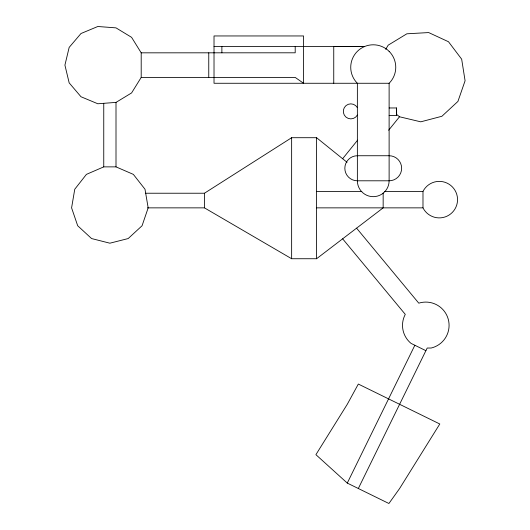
<?xml version="1.0" encoding="UTF-8"?>
<svg xmlns="http://www.w3.org/2000/svg" width="530" height="530" viewBox="0 0 530 530"><rect width="100%" height="100%" fill="white"/><g stroke="black" fill="none" stroke-linecap="round" stroke-linejoin="round"><path stroke-width="0.79" d="M347.276 483.088L315.906 454.667L347.276 404.297L358.326 384.058L439.794 423.993L399.613 488.508L388.914 503.5L347.276 483.088L414.851 345.255M358.326 488.508L427.193 348.038L431.175 348.025A23.287 23.287 0 0 0 448.241 319.166A23.287 23.287 0 0 0 418.779 303.167L356.584 228.165M385.714 49.35L388.185 45.169L406.854 33.801L428.671 32.568L448.499 41.751L461.67 59.188L465.082 80.772L457.927 101.422L441.894 116.275L420.76 121.827L399.501 116.772L396.327 114.215M141.199 77.426L131.592 92.929L116.004 102.396L97.818 103.767L80.991 96.751L69.165 82.865L64.918 65.13L69.165 47.402L80.991 33.516L97.818 26.5L116.004 27.871L131.592 37.338L141.199 52.834L141.199 77.426L295.203 77.426L303.571 83.27L303.571 35.954L214.021 35.954L214.021 83.27L389.119 83.27A22.512 22.512 0 0 0 389.179 51.403L389.119 51.364M342.632 158.728L357.631 140.139M388.642 130.234L399.501 116.772M147.446 207.859L204.441 207.859L291.639 258.733L316.576 258.733L383.157 207.859L383.157 193.059M145.677 193.231L204.441 193.231L291.639 137.707L316.576 137.707L347.07 162.306M103.754 166.87L86.416 174.377L74.757 189.236L71.59 207.859L77.685 225.74L91.571 238.553L109.882 243.197L128.187 238.553L142.073 225.74L148.168 207.859L145.001 189.236L133.341 174.377L116.004 166.87L103.754 166.87L103.754 103.317M295.203 46.56L295.203 52.801L141.199 52.834M214.021 46.56L364.62 46.508L333.748 46.508L333.748 83.27M389.119 107.968L396.592 107.968L396.645 115.441L389.119 115.441M316.576 191.41L361.785 191.41M384.78 191.41L422.986 191.41A18.258 18.258 0 0 1 450.758 185.434A18.258 18.258 0 0 1 450.758 213.842A18.258 18.258 0 0 1 422.986 207.859L316.576 207.859M425.901 350.675L411.055 343.394A23.287 23.287 0 0 1 405.278 314.363L342.632 238.818M422.986 191.41L422.986 207.859M396.592 107.968L396.592 115.441M389.119 83.27L389.119 180.796A15.873 15.873 0 0 1 373.246 196.67A15.873 15.873 0 0 1 357.366 180.796A12.528 12.528 0 0 1 344.838 168.268A12.528 12.528 0 0 1 357.366 155.74L389.119 155.74A12.528 12.528 0 0 1 401.647 168.268A12.528 12.528 0 0 1 389.119 180.796L357.366 180.796L357.366 83.27A22.512 22.512 0 0 1 357.313 51.403A22.512 22.512 0 0 1 389.179 51.403M316.576 137.707L316.576 258.733M291.639 137.707L291.639 258.733M221.878 46.56L221.878 52.801M208.76 52.834L208.76 77.426M204.441 193.231L204.441 207.859M116.004 102.396L116.004 166.87M357.366 115.083A7.519 7.519 0 0 1 346.01 117.137A7.519 7.519 0 0 1 346.01 105.596A7.519 7.519 0 0 1 357.366 107.65"/></g></svg>
